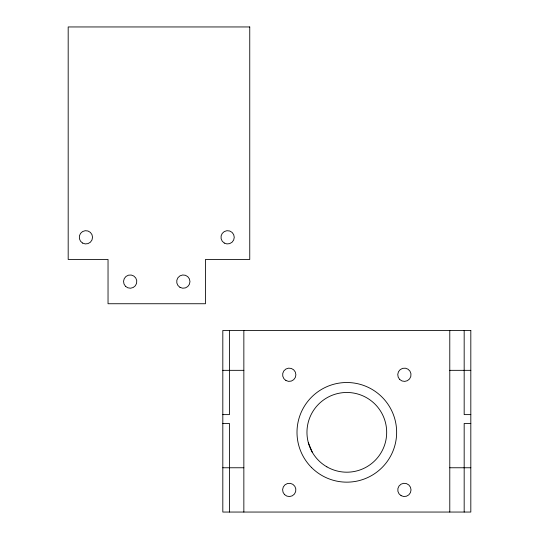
<?xml version="1.0" encoding="UTF-8"?>
<svg xmlns="http://www.w3.org/2000/svg" width="539" height="539" viewBox="0 0 539 539"><rect width="100%" height="100%" fill="white"/><g stroke="black" fill="none" stroke-linecap="round" stroke-linejoin="round"><path stroke-width="0.81" d="M222.816 370.333L243.85 370.333M449.782 370.333L470.816 370.333M222.816 414.619L229.459 414.619L229.459 330.474M470.816 414.619L464.173 414.619L464.173 330.474M222.816 423.479L229.459 423.479L229.459 512.05M470.816 423.479L464.173 423.479L464.173 512.05M222.816 467.764L243.85 467.764M449.782 467.764L470.816 467.764M308.321 442.654L312.303 452.261M449.782 330.474L449.782 512.05M243.85 330.474L243.85 512.05M249.752 26.95L68.183 26.95L68.183 259.454L108.036 259.454L108.036 303.74L205.467 303.74L205.467 259.454L249.752 259.454L249.752 26.95M470.816 330.474L222.816 330.474L222.816 512.05L470.816 512.05L470.816 330.474M401.07 495.658A6.643 6.643 0 0 0 411.035 489.904A6.643 6.643 0 0 0 401.07 484.157A6.643 6.643 0 0 0 401.07 495.658M326.89 466.855A39.859 39.859 0 0 0 386.679 432.332A39.859 39.859 0 0 0 326.89 397.816A39.859 39.859 0 0 0 326.89 466.855M284.552 494.607A6.643 6.643 0 0 0 295.662 491.629A6.643 6.643 0 0 0 287.53 483.49A6.643 6.643 0 0 0 284.552 494.607M285.926 380.514A6.643 6.643 0 0 0 295.891 374.76A6.643 6.643 0 0 0 285.926 369.013A6.643 6.643 0 0 0 285.926 380.514M399.695 379.463A6.643 6.643 0 0 0 410.806 376.485A6.643 6.643 0 0 0 402.673 368.346A6.643 6.643 0 0 0 399.695 379.463M82.575 243.062A6.643 6.643 0 0 0 92.54 237.308A6.643 6.643 0 0 0 82.575 231.554A6.643 6.643 0 0 0 82.575 243.062M125.486 286.29A6.643 6.643 0 0 0 136.596 283.312A6.643 6.643 0 0 0 128.464 275.18A6.643 6.643 0 0 0 125.486 286.29M180.006 287.348A6.643 6.643 0 0 0 189.971 281.594A6.643 6.643 0 0 0 180.006 275.84A6.643 6.643 0 0 0 180.006 287.348M224.291 243.062A6.643 6.643 0 0 0 234.256 237.308A6.643 6.643 0 0 0 224.291 231.554A6.643 6.643 0 0 0 224.291 243.062M311.589 467.562A49.824 49.824 0 0 0 394.946 445.227A49.824 49.824 0 0 0 333.924 384.213A49.824 49.824 0 0 0 311.589 467.562"/></g></svg>
